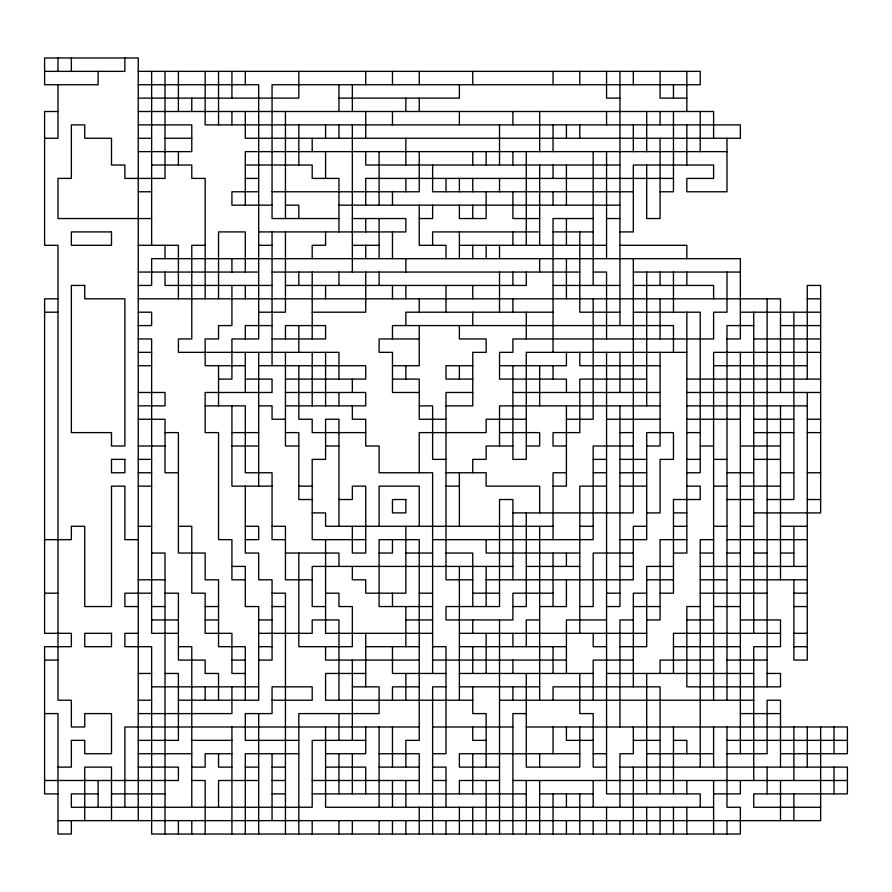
<?xml version="1.0" encoding="UTF-8"?>
<svg xmlns="http://www.w3.org/2000/svg" width="892" height="892" viewBox="0 0 892 892"><rect width="100%" height="100%" fill="white"/><g stroke="black" fill="none" stroke-linecap="round" stroke-linejoin="round"><path stroke-width="1.34" d="M44.6 71.36L124.88 71.36L124.88 57.98M138.26 71.36L700.22 71.36L700.22 84.74L272.06 84.74L272.06 218.54L338.96 218.54M138.26 84.74L258.68 84.74L258.68 338.96L231.92 338.96L231.92 379.1L218.54 379.1M138.26 98.12L298.82 98.12L298.82 71.36M338.96 98.12L459.38 98.12L459.38 84.74M619.94 98.12L606.56 98.12L606.56 71.36M686.84 98.12L660.08 98.12L660.08 71.36M57.98 111.5L44.6 111.5L44.6 245.3L57.98 245.3L57.98 700.22L71.36 700.22L71.36 726.98L84.74 726.98L84.74 713.6L111.5 713.6L111.5 753.74L84.74 753.74L84.74 740.36L71.36 740.36L71.36 767.12L57.98 767.12M138.26 111.5L713.6 111.5L713.6 138.26M138.26 124.88L191.78 124.88L191.78 151.64L138.26 151.64M44.6 138.26L57.98 138.26L57.98 84.74M138.26 138.26L151.64 138.26M165.02 138.26L191.78 138.26M726.98 151.64L245.3 151.64L245.3 205.16M151.64 165.02L191.78 165.02L191.78 178.4L205.16 178.4L205.16 298.82M245.3 165.02L312.2 165.02L312.2 178.4L338.96 178.4L338.96 231.92M619.94 165.02L365.72 165.02L365.72 151.64M245.3 178.4L258.68 178.4M673.46 178.4L365.72 178.4L365.72 205.16M138.26 191.78L151.64 191.78M258.68 191.78L231.92 191.78L231.92 205.16L272.06 205.16M272.06 191.78L419.24 191.78L419.24 151.64M633.32 191.78L432.62 191.78L432.62 165.02M660.08 191.78L673.46 191.78L673.46 111.5M285.44 205.16L298.82 205.16L298.82 218.54M338.96 205.16L619.94 205.16M151.64 218.54L57.98 218.54L57.98 178.4L71.36 178.4L71.36 124.88L84.74 124.88L84.74 138.26L111.5 138.26L111.5 165.02L124.88 165.02L124.88 178.4L165.02 178.4L165.02 71.36M352.34 218.54L405.86 218.54L405.86 231.92L258.68 231.92M419.24 218.54L432.62 218.54L432.62 205.16M539.66 218.54L512.9 218.54L512.9 191.78M593.18 218.54L553.04 218.54L553.04 352.34M606.56 218.54L619.94 218.54M539.66 231.92L432.62 231.92L432.62 245.3M553.04 231.92L593.18 231.92M619.94 231.92L633.32 231.92L633.32 165.02L713.6 165.02L713.6 178.4L686.84 178.4L686.84 191.78L726.98 191.78L726.98 138.26M138.26 245.3L178.4 245.3L178.4 298.82M205.16 245.3L191.78 245.3L191.78 338.96L178.4 338.96L178.4 352.34L338.96 352.34L338.96 379.1M258.68 245.3L272.06 245.3M352.34 245.3L379.1 245.3M459.38 245.3L606.56 245.3M619.94 245.3L686.84 245.3L686.84 258.68M138.26 272.06L258.68 272.06M272.06 272.06L579.8 272.06M593.18 272.06L606.56 272.06L606.56 338.96M633.32 272.06L740.36 272.06M138.26 285.44L151.64 285.44L151.64 258.68L740.36 258.68L740.36 338.96L726.98 338.96M272.06 285.44L165.02 285.44L165.02 272.06M285.44 285.44L526.28 285.44L526.28 272.06M553.04 285.44L619.94 285.44M633.32 285.44L713.6 285.44L713.6 298.82M57.98 298.82L44.6 298.82L44.6 633.32L71.36 633.32L71.36 646.7L44.6 646.7L44.6 793.88L57.98 793.88M138.26 298.82L780.5 298.82L780.5 392.48M807.26 298.82L820.64 298.82M44.6 312.2L57.98 312.2M138.26 312.2L151.64 312.2L151.64 325.58L138.26 325.58M258.68 312.2L285.44 312.2L285.44 231.92M312.2 312.2L365.72 312.2L365.72 272.06M553.04 312.2L405.86 312.2L405.86 325.58M619.94 312.2L579.8 312.2L579.8 231.92M633.32 312.2L700.22 312.2L700.22 472.76L686.84 472.76M740.36 312.2L820.64 312.2M272.06 325.58L245.3 325.58L245.3 338.96M753.74 325.58L726.98 325.58L726.98 700.22M780.5 325.58L820.64 325.58M138.26 338.96L151.64 338.96L151.64 633.32L178.4 633.32M272.06 338.96L325.58 338.96L325.58 325.58L285.44 325.58L285.44 338.96M419.24 338.96L379.1 338.96L379.1 352.34L392.48 352.34L392.48 392.48L419.24 392.48M753.74 338.96L820.64 338.96M138.26 352.34L151.64 352.34M686.84 352.34L526.28 352.34L526.28 459.38L512.9 459.38L512.9 365.72M820.64 352.34L713.6 352.34L713.6 700.22M138.26 365.72L151.64 365.72M245.3 365.72L205.16 365.72L205.16 338.96L218.54 338.96L218.54 325.58L231.92 325.58L231.92 285.44M258.68 365.72L365.72 365.72L365.72 379.1L285.44 379.1M392.48 365.72L419.24 365.72L419.24 325.58M472.76 365.72L446 365.72L446 379.1L472.76 379.1M499.52 365.72L566.42 365.72L566.42 352.34M660.08 365.72L579.8 365.72L579.8 352.34M713.6 365.72L807.26 365.72M245.3 379.1L272.06 379.1L272.06 392.48L205.16 392.48L205.16 432.62L218.54 432.62L218.54 539.66L231.92 539.66L231.92 579.8L245.3 579.8M392.48 379.1L419.24 379.1L419.24 419.24L446 419.24M646.7 379.1L579.8 379.1L579.8 432.62L553.04 432.62L553.04 446L566.42 446M686.84 379.1L820.64 379.1M138.26 392.48L165.02 392.48L165.02 405.86L138.26 405.86M285.44 392.48L365.72 392.48L365.72 405.86L285.44 405.86M472.76 392.48L446 392.48L446 579.8L472.76 579.8M512.9 392.48L660.08 392.48M686.84 392.48L820.64 392.48M205.16 405.86L245.3 405.86L245.3 472.76L272.06 472.76L272.06 539.66L285.44 539.66M258.68 405.86L272.06 405.86L272.06 419.24L285.44 419.24M419.24 405.86L432.62 405.86L432.62 459.38L446 459.38M446 405.86L472.76 405.86L472.76 352.34L486.14 352.34L486.14 338.96L459.38 338.96L459.38 325.58M660.08 405.86L499.52 405.86L499.52 446M686.84 405.86L807.26 405.86M138.26 419.24L165.02 419.24L165.02 472.76L178.4 472.76M526.28 419.24L486.14 419.24L486.14 432.62L419.24 432.62L419.24 472.76M566.42 419.24L593.18 419.24L593.18 298.82M606.56 419.24L660.08 419.24M686.84 419.24L740.36 419.24M753.74 419.24L793.88 419.24M807.26 419.24L820.64 419.24M165.02 432.62L178.4 432.62L178.4 553.04L205.16 553.04L205.16 579.8L218.54 579.8L218.54 646.7L245.3 646.7L245.3 700.22M231.92 432.62L258.68 432.62M285.44 432.62L298.82 432.62L298.82 499.52L312.2 499.52M365.72 432.62L312.2 432.62L312.2 419.24L298.82 419.24L298.82 365.72M499.52 432.62L539.66 432.62L539.66 446L526.28 446M619.94 432.62L633.32 432.62M686.84 432.62L700.22 432.62M753.74 432.62L793.88 432.62M807.26 432.62L820.64 432.62M138.26 446L165.02 446M231.92 446L258.68 446M298.82 446L285.44 446L285.44 352.34M325.58 446L338.96 446M512.9 446L486.14 446L486.14 459.38L472.76 459.38L472.76 472.76M633.32 446L593.18 446L593.18 539.66L432.62 539.66M646.7 446L660.08 446L660.08 352.34M700.22 446L713.6 446M740.36 446L780.5 446M138.26 459.38L151.64 459.38M593.18 459.38L606.56 459.38M619.94 459.38L646.7 459.38M686.84 459.38L700.22 459.38M713.6 459.38L726.98 459.38M753.74 459.38L780.5 459.38M138.26 472.76L151.64 472.76M446 472.76L486.14 472.76L486.14 486.14L539.66 486.14L539.66 512.9M566.42 472.76L553.04 472.76L553.04 539.66M593.18 472.76L606.56 472.76M619.94 472.76L646.7 472.76M726.98 472.76L753.74 472.76M780.5 472.76L793.88 472.76M807.26 472.76L820.64 472.76M138.26 486.14L151.64 486.14M272.06 486.14L231.92 486.14L231.92 405.86M298.82 486.14L312.2 486.14M446 486.14L459.38 486.14M553.04 486.14L566.42 486.14L566.42 405.86M606.56 486.14L579.8 486.14L579.8 633.32M619.94 486.14L646.7 486.14M686.84 486.14L700.22 486.14L700.22 499.52L673.46 499.52L673.46 593.18L660.08 593.18M713.6 486.14L726.98 486.14M740.36 486.14L780.5 486.14M338.96 499.52L352.34 499.52L352.34 486.14L365.72 486.14L365.72 553.04L352.34 553.04L352.34 526.28M726.98 499.52L753.74 499.52M767.12 499.52L793.88 499.52L793.88 312.2M807.26 499.52L820.64 499.52M312.2 512.9L325.58 512.9L325.58 526.28L553.04 526.28M512.9 512.9L633.32 512.9L633.32 258.68M646.7 512.9L660.08 512.9L660.08 459.38L673.46 459.38L673.46 432.62L646.7 432.62L646.7 539.66L619.94 539.66M673.46 512.9L686.84 512.9M753.74 512.9L820.64 512.9L820.64 285.44L807.26 285.44L807.26 379.1M138.26 526.28L151.64 526.28M178.4 526.28L191.78 526.28L191.78 593.18L205.16 593.18L205.16 633.32L231.92 633.32L231.92 673.46L245.3 673.46M245.3 526.28L258.68 526.28L258.68 539.66L245.3 539.66M272.06 526.28L285.44 526.28L285.44 579.8L312.2 579.8M579.8 526.28L593.18 526.28M646.7 526.28L633.32 526.28L633.32 579.8L486.14 579.8M673.46 526.28L686.84 526.28M713.6 526.28L726.98 526.28M740.36 526.28L753.74 526.28M780.5 526.28L807.26 526.28M44.6 539.66L71.36 539.66L71.36 526.28L84.74 526.28L84.74 606.56L111.5 606.56L111.5 486.14L124.88 486.14L124.88 539.66L138.26 539.66M365.72 539.66L312.2 539.66L312.2 459.38L325.58 459.38L325.58 419.24L338.96 419.24L338.96 526.28M686.84 539.66L660.08 539.66L660.08 619.94L646.7 619.94M713.6 539.66L700.22 539.66L700.22 767.12M726.98 539.66L807.26 539.66M151.64 553.04L165.02 553.04L165.02 834.02M285.44 553.04L338.96 553.04L338.96 566.42M379.1 553.04L392.48 553.04L392.48 539.66M405.86 553.04L432.62 553.04M446 553.04L472.76 553.04L472.76 606.56M579.8 553.04L486.14 553.04L486.14 539.66M633.32 553.04L593.18 553.04L593.18 606.56L579.8 606.56M673.46 553.04L686.84 553.04L686.84 312.2M700.22 553.04L713.6 553.04M726.98 553.04L740.36 553.04M753.74 553.04L767.12 553.04M780.5 553.04L793.88 553.04M231.92 566.42L245.3 566.42L245.3 606.56L258.68 606.56L258.68 700.22L178.4 700.22M512.9 566.42L312.2 566.42L312.2 606.56L325.58 606.56M526.28 566.42L579.8 566.42M619.94 566.42L633.32 566.42M673.46 566.42L646.7 566.42L646.7 646.7L619.94 646.7M700.22 566.42L807.26 566.42M138.26 579.8L165.02 579.8M646.7 579.8L673.46 579.8M700.22 579.8L726.98 579.8M740.36 579.8L807.26 579.8M44.6 593.18L57.98 593.18M151.64 593.18L124.88 593.18L124.88 606.56L138.26 606.56M165.02 593.18L178.4 593.18L178.4 660.08L205.16 660.08L205.16 673.46L218.54 673.46L218.54 700.22M272.06 593.18L285.44 593.18L285.44 834.02M325.58 593.18L338.96 593.18L338.96 606.56L352.34 606.56L352.34 646.7L298.82 646.7L298.82 553.04M419.24 593.18L432.62 593.18M472.76 593.18L499.52 593.18M553.04 593.18L512.9 593.18L512.9 619.94L446 619.94L446 606.56L499.52 606.56L499.52 499.52L512.9 499.52L512.9 579.8M606.56 593.18L619.94 593.18M646.7 593.18L633.32 593.18L633.32 686.84M700.22 593.18L767.12 593.18M793.88 593.18L807.26 593.18M151.64 606.56L165.02 606.56M205.16 606.56L218.54 606.56M272.06 606.56L285.44 606.56M432.62 606.56L379.1 606.56L379.1 539.66L419.24 539.66L419.24 740.36L405.86 740.36L405.86 767.12M512.9 606.56L526.28 606.56L526.28 512.9M539.66 606.56L566.42 606.56L566.42 579.8M606.56 606.56L619.94 606.56L619.94 405.86M633.32 606.56L660.08 606.56M700.22 606.56L686.84 606.56L686.84 686.84L780.5 686.84L780.5 673.46L767.12 673.46M713.6 606.56L740.36 606.56M793.88 606.56L807.26 606.56M151.64 619.94L178.4 619.94M205.16 619.94L218.54 619.94M258.68 619.94L272.06 619.94M405.86 619.94L432.62 619.94M539.66 619.94L526.28 619.94L526.28 646.7M606.56 619.94L566.42 619.94L566.42 673.46M633.32 619.94L619.94 619.94L619.94 726.98M686.84 619.94L713.6 619.94M740.36 619.94L780.5 619.94L780.5 646.7L753.74 646.7L753.74 780.5M138.26 633.32L124.88 633.32L124.88 646.7L151.64 646.7L151.64 834.02L740.36 834.02L740.36 807.26L726.98 807.26L726.98 726.98M258.68 633.32L312.2 633.32L312.2 619.94L338.96 619.94L338.96 700.22M432.62 633.32L325.58 633.32L325.58 539.66M459.38 633.32L646.7 633.32M780.5 633.32L673.46 633.32L673.46 673.46M793.88 633.32L807.26 633.32M178.4 646.7L191.78 646.7L191.78 807.26M258.68 646.7L272.06 646.7M365.72 646.7L419.24 646.7M432.62 646.7L446 646.7L446 753.74L432.62 753.74M459.38 646.7L566.42 646.7M606.56 646.7L593.18 646.7L593.18 633.32M673.46 646.7L740.36 646.7M793.88 646.7L807.26 646.7M44.6 660.08L57.98 660.08M231.92 660.08L245.3 660.08M258.68 660.08L272.06 660.08L272.06 579.8L258.68 579.8L258.68 553.04L245.3 553.04L245.3 486.14M419.24 660.08L325.58 660.08L325.58 646.7M432.62 660.08L566.42 660.08M633.32 660.08L593.18 660.08L593.18 700.22M713.6 660.08L660.08 660.08L660.08 673.46M726.98 660.08L767.12 660.08M138.26 673.46L151.64 673.46M165.02 673.46L178.4 673.46L178.4 740.36L138.26 740.36M365.72 673.46L325.58 673.46L325.58 700.22L472.76 700.22M446 673.46L392.48 673.46L392.48 646.7M459.38 673.46L593.18 673.46M606.56 673.46L753.74 673.46M151.64 686.84L258.68 686.84M352.34 686.84L379.1 686.84L379.1 713.6L298.82 713.6L298.82 834.02M419.24 686.84L392.48 686.84L392.48 700.22M446 686.84L432.62 686.84L432.62 834.02M459.38 686.84L539.66 686.84M138.26 700.22L151.64 700.22M272.06 700.22L312.2 700.22L312.2 686.84L272.06 686.84L272.06 713.6L245.3 713.6L245.3 740.36L298.82 740.36M499.52 700.22L753.74 700.22M44.6 713.6L57.98 713.6L57.98 834.02L71.36 834.02L71.36 820.64M138.26 713.6L231.92 713.6L231.92 686.84M526.28 713.6L512.9 713.6L512.9 834.02M740.36 713.6L780.5 713.6M419.24 726.98L124.88 726.98L124.88 807.26M432.62 726.98L512.9 726.98M526.28 726.98L847.4 726.98L847.4 753.74L780.5 753.74M191.78 740.36L231.92 740.36M365.72 740.36L312.2 740.36L312.2 807.26L71.36 807.26L71.36 793.88L98.12 793.88M486.14 740.36L472.76 740.36L472.76 726.98M593.18 740.36L566.42 740.36L566.42 726.98M633.32 740.36L660.08 740.36M673.46 740.36L686.84 740.36L686.84 753.74M726.98 740.36L847.4 740.36M138.26 753.74L191.78 753.74M231.92 753.74L205.16 753.74L205.16 767.12L191.78 767.12M298.82 753.74L245.3 753.74L245.3 834.02M325.58 753.74L365.72 753.74L365.72 726.98M379.1 753.74L419.24 753.74L419.24 793.88M579.8 753.74L459.38 753.74L459.38 767.12L499.52 767.12M593.18 753.74L606.56 753.74M646.7 753.74L713.6 753.74M726.98 753.74L767.12 753.74L767.12 700.22L780.5 700.22L780.5 767.12M138.26 767.12L178.4 767.12L178.4 780.5L44.6 780.5M231.92 767.12L218.54 767.12L218.54 753.74M245.3 767.12L258.68 767.12M272.06 767.12L285.44 767.12M325.58 767.12L365.72 767.12L365.72 793.88M379.1 767.12L419.24 767.12M432.62 767.12L446 767.12L446 807.26M606.56 767.12L593.18 767.12L593.18 713.6L579.8 713.6L579.8 673.46M619.94 767.12L847.4 767.12L847.4 793.88L753.74 793.88L753.74 807.26L820.64 807.26M191.78 780.5L205.16 780.5L205.16 834.02M258.68 780.5L218.54 780.5L218.54 807.26M272.06 780.5L285.44 780.5M312.2 780.5L419.24 780.5M432.62 780.5L446 780.5M499.52 780.5L459.38 780.5L459.38 793.88M512.9 780.5L847.4 780.5M111.5 793.88L165.02 793.88M272.06 793.88L285.44 793.88M312.2 793.88L526.28 793.88M539.66 793.88L593.18 793.88M713.6 793.88L740.36 793.88L740.36 780.5M713.6 807.26L325.58 807.26L325.58 726.98M57.98 820.64L820.64 820.64L820.64 726.98M834.02 726.98L834.02 753.74M834.02 767.12L834.02 793.88M807.26 392.48L807.26 660.08L793.88 660.08L793.88 579.8M807.26 726.98L807.26 767.12M793.88 526.28L793.88 566.42M793.88 726.98L793.88 780.5M793.88 793.88L793.88 820.64M780.5 405.86L780.5 579.8M780.5 780.5L780.5 820.64M767.12 298.82L767.12 686.84M767.12 767.12L767.12 793.88M753.74 312.2L753.74 633.32M740.36 352.34L740.36 753.74M726.98 272.06L726.98 312.2L713.6 312.2L713.6 338.96L512.9 338.96L512.9 352.34L499.52 352.34L499.52 379.1L566.42 379.1L566.42 392.48M726.98 820.64L726.98 834.02M713.6 726.98L713.6 767.12M713.6 780.5L713.6 834.02M700.22 111.5L700.22 151.64M700.22 807.26L700.22 793.88L606.56 793.88L606.56 352.34M686.84 71.36L686.84 111.5M686.84 124.88L686.84 165.02M686.84 272.06L686.84 285.44M686.84 780.5L686.84 793.88M686.84 807.26L686.84 834.02M673.46 84.74L673.46 98.12M673.46 272.06L673.46 312.2M673.46 352.34L673.46 325.58L392.48 325.58L392.48 338.96M673.46 726.98L673.46 793.88M673.46 807.26L673.46 834.02M660.08 111.5L660.08 124.88M660.08 138.26L660.08 218.54L646.7 218.54L646.7 165.02M660.08 272.06L660.08 285.44M660.08 298.82L660.08 338.96M660.08 793.88L660.08 686.84L553.04 686.84L553.04 700.22M660.08 807.26L660.08 834.02M646.7 111.5L646.7 151.64M646.7 272.06L646.7 405.86M646.7 673.46L646.7 793.88M646.7 807.26L646.7 834.02M633.32 71.36L633.32 84.74M633.32 124.88L633.32 151.64M633.32 726.98L633.32 753.74L619.94 753.74L619.94 807.26M633.32 767.12L633.32 834.02M619.94 71.36L619.94 325.58M619.94 352.34L619.94 392.48M619.94 820.64L619.94 834.02M606.56 111.5L606.56 124.88M606.56 151.64L606.56 258.68M606.56 807.26L606.56 834.02M593.18 151.64L593.18 285.44M593.18 780.5L593.18 807.26M593.18 820.64L593.18 834.02M579.8 71.36L579.8 84.74M579.8 124.88L579.8 138.26M579.8 726.98L579.8 767.12L526.28 767.12L526.28 673.46M579.8 793.88L579.8 834.02M566.42 124.88L566.42 138.26M566.42 165.02L566.42 205.16M566.42 218.54L566.42 245.3M566.42 258.68L566.42 298.82M566.42 553.04L566.42 566.42M566.42 793.88L566.42 807.26M566.42 820.64L566.42 834.02M553.04 71.36L553.04 84.74M553.04 124.88L553.04 151.64M553.04 165.02L553.04 178.4M553.04 191.78L553.04 205.16M553.04 365.72L553.04 379.1M553.04 553.04L553.04 606.56M553.04 646.7L553.04 673.46M553.04 726.98L553.04 753.74M553.04 793.88L553.04 834.02M539.66 111.5L539.66 151.64M539.66 165.02L539.66 245.3M539.66 258.68L539.66 272.06M539.66 365.72L539.66 405.86M539.66 526.28L539.66 700.22M539.66 753.74L539.66 767.12M539.66 780.5L539.66 834.02M526.28 151.64L526.28 245.3M526.28 312.2L526.28 338.96M526.28 780.5L526.28 834.02M512.9 111.5L512.9 124.88M512.9 151.64L512.9 165.02M512.9 231.92L512.9 245.3M512.9 272.06L512.9 285.44M512.9 298.82L512.9 312.2M512.9 633.32L512.9 646.7M512.9 660.08L512.9 673.46M512.9 686.84L512.9 700.22M499.52 124.88L499.52 165.02M499.52 178.4L499.52 191.78M499.52 245.3L499.52 258.68M499.52 272.06L499.52 312.2M499.52 619.94L499.52 834.02M486.14 151.64L486.14 165.02M486.14 191.78L486.14 218.54L459.38 218.54L459.38 205.16M486.14 245.3L486.14 258.68M486.14 566.42L486.14 606.56M486.14 633.32L486.14 673.46M486.14 767.12L486.14 713.6L472.76 713.6L472.76 686.84M486.14 780.5L486.14 834.02M472.76 71.36L472.76 84.74M472.76 151.64L472.76 165.02M472.76 178.4L472.76 191.78M472.76 205.16L472.76 218.54M472.76 245.3L472.76 258.68M472.76 285.44L472.76 298.82M472.76 312.2L472.76 325.58M472.76 619.94L472.76 633.32M472.76 646.7L472.76 673.46M472.76 753.74L472.76 793.88M472.76 807.26L472.76 834.02M459.38 111.5L459.38 124.88M459.38 178.4L459.38 191.78M459.38 231.92L459.38 258.68M459.38 365.72L459.38 379.1M459.38 472.76L459.38 526.28M459.38 566.42L459.38 700.22M459.38 807.26L459.38 834.02M446 178.4L446 191.78M446 258.68L446 245.3L419.24 245.3L419.24 205.16M446 285.44L446 312.2M446 820.64L446 834.02M432.62 673.46L432.62 472.76L379.1 472.76L379.1 446L365.72 446L365.72 419.24L352.34 419.24L352.34 405.86M419.24 71.36L419.24 84.74M419.24 98.12L419.24 111.5M419.24 298.82L419.24 312.2M419.24 526.28L419.24 486.14L379.1 486.14L379.1 526.28M419.24 807.26L419.24 834.02M405.86 98.12L405.86 111.5M405.86 138.26L405.86 165.02M405.86 178.4L405.86 191.78M405.86 258.68L405.86 272.06M405.86 285.44L405.86 298.82M405.86 365.72L405.86 379.1M405.86 526.28L405.86 593.18L365.72 593.18L365.72 579.8L352.34 579.8L352.34 566.42M405.86 606.56L405.86 646.7M405.86 673.46L405.86 700.22M405.86 780.5L405.86 807.26M405.86 820.64L405.86 834.02M392.48 71.36L392.48 84.74M392.48 111.5L392.48 124.88M392.48 191.78L392.48 205.16M392.48 231.92L392.48 258.68M392.48 285.44L392.48 298.82M392.48 593.18L392.48 606.56M392.48 726.98L392.48 767.12M392.48 780.5L392.48 807.26M392.48 820.64L392.48 834.02M379.1 151.64L379.1 205.16M379.1 218.54L379.1 258.68M379.1 272.06L379.1 285.44M379.1 726.98L379.1 807.26M379.1 820.64L379.1 834.02M365.72 71.36L365.72 84.74M365.72 111.5L365.72 138.26M365.72 218.54L365.72 231.92M365.72 245.3L365.72 258.68M365.72 633.32L365.72 686.84M352.34 84.74L352.34 111.5M352.34 124.88L352.34 272.06M352.34 379.1L352.34 392.48M352.34 660.08L352.34 740.36M352.34 753.74L352.34 793.88M352.34 820.64L352.34 834.02M338.96 84.74L338.96 111.5M338.96 124.88L338.96 138.26M338.96 272.06L338.96 285.44M338.96 392.48L338.96 405.86M338.96 713.6L338.96 740.36M338.96 753.74L338.96 793.88M338.96 820.64L338.96 834.02M325.58 124.88L325.58 138.26M325.58 151.64L325.58 178.4M325.58 231.92L325.58 245.3L312.2 245.3L312.2 258.68M325.58 285.44L325.58 298.82M325.58 352.34L325.58 405.86M312.2 138.26L312.2 151.64M312.2 272.06L312.2 338.96M312.2 352.34L312.2 405.86M312.2 820.64L312.2 834.02M298.82 124.88L298.82 165.02M298.82 272.06L298.82 285.44M298.82 325.58L298.82 352.34M285.44 111.5L285.44 218.54M272.06 231.92L272.06 365.72M272.06 753.74L272.06 820.64M258.68 352.34L258.68 486.14M258.68 713.6L258.68 834.02M245.3 71.36L245.3 84.74M245.3 111.5L245.3 138.26L740.36 138.26L740.36 124.88L205.16 124.88L205.16 71.36M245.3 272.06L245.3 231.92L218.54 231.92L218.54 298.82M245.3 285.44L245.3 298.82M245.3 352.34L245.3 392.48M231.92 71.36L231.92 98.12M231.92 111.5L231.92 124.88M231.92 258.68L231.92 272.06M231.92 726.98L231.92 834.02M218.54 71.36L218.54 124.88M218.54 365.72L218.54 405.86M205.16 686.84L205.16 700.22M191.78 98.12L191.78 111.5M191.78 820.64L191.78 834.02M178.4 71.36L178.4 111.5M178.4 151.64L178.4 165.02M178.4 820.64L178.4 834.02M165.02 245.3L165.02 258.68M151.64 71.36L151.64 245.3M138.26 820.64L138.26 57.98L44.6 57.98L44.6 84.74L98.12 84.74L98.12 71.36M111.5 820.64L111.5 767.12L84.74 767.12L84.74 820.64M98.12 780.5L98.12 807.26M71.36 57.98L71.36 71.36M57.98 57.98L57.98 71.36M111.5 231.92L71.36 231.92L71.36 245.3L111.5 245.3L111.5 231.92M84.74 285.44L71.36 285.44L71.36 432.62L111.5 432.62L111.5 446L124.88 446L124.88 298.82L84.74 298.82L84.74 285.44M124.88 459.38L111.5 459.38L111.5 472.76L124.88 472.76L124.88 459.38M405.86 499.52L392.48 499.52L392.48 512.9L405.86 512.9L405.86 499.52M111.5 633.32L84.74 633.32L84.74 646.7L111.5 646.7L111.5 633.32"/></g></svg>
